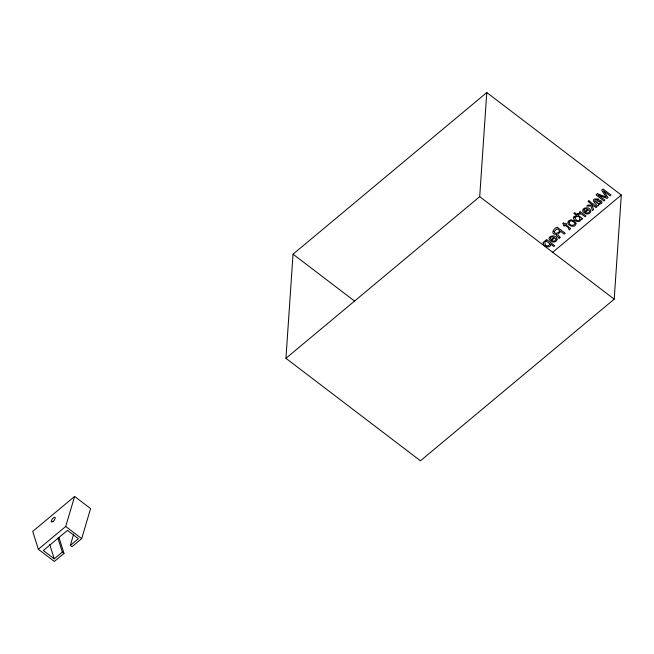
<?xml version="1.0" encoding="UTF-8"?>
<svg xmlns="http://www.w3.org/2000/svg" width="654" height="654" viewBox="0 0 654 654"><rect width="100%" height="100%" fill="white"/><g stroke="black" fill="none" stroke-linecap="round" stroke-linejoin="round"><path stroke-width="0.98" d="M285.937 358.31L293.041 254.185L486.789 92.541L621.3 195.039L614.204 299.156L420.448 460.8L285.937 358.31L479.693 196.666L486.789 92.541M58.942 537.384L64.002 553.382L54.323 561.459L38.349 549.286L65.711 526.462L74.621 496.435L90.595 508.599L81.676 538.634L71.997 546.711L70.321 545.428L73.714 533.991M70.321 545.428L78.382 538.7L67.452 530.369L43.328 550.505L54.257 558.827L62.318 552.099L57.854 537.989M552.27 252.624L621.3 195.039M74.621 496.435L32.7 531.408L38.349 549.286M479.693 196.666L614.204 299.156M293.041 254.185L354.623 301.11M65.711 526.462L81.676 538.634M62.318 552.099L64.002 553.382M49.729 544.504L54.257 558.827M575.986 223.333C575.651 229.783 563.634 224.281 569.34 220.39A3.262 2.591 3.9 0 1 571.449 219.932L574.465 221.126L575.986 223.333M543.122 242.896C542.951 246.713 550.733 248.88 550.84 244.228L553.807 246.484L554.706 245.732L546.621 239.568L545.747 240.304L546.515 240.885L544.569 241.146L543.122 242.896M549.965 244.138C544.7 251.234 541.921 235.244 549.965 244.138M598.802 204.882L597.756 206.165C595.328 203.59 588.837 197.884 598.508 199.069L597.666 199.764L596.415 199.437L595.361 199.952L594.641 200.909L595.475 201.972C599.317 197.018 606.201 203.582 598.418 204.342L598.802 204.882M581.161 219.36C580.311 223.341 574.032 221.42 573.345 218.183A2.984 2.371 3.9 0 1 573.795 216.687L576.681 215.575L573.795 213.376L574.67 212.64L582.657 218.722L581.823 219.417L581.079 218.853L581.161 219.36M557.061 239.151C557.102 241.702 553.66 242.814 551.69 241.653L552.573 240.909C554.527 242.103 557.347 239.282 554.78 237.843L550.848 241.13C544.569 236.699 556.292 232.955 557.061 239.151M590.734 211.054C590.783 213.605 587.341 214.716 585.371 213.556L586.254 212.812C588.208 214.005 591.028 211.185 588.461 209.746L584.521 213.032C578.25 208.601 589.973 204.857 590.734 211.054M558.933 237.942L559.096 238.383L560.314 237.361L557.976 235.195L557.78 234.263L560.805 231.508L564.214 234.107L565.211 233.274L557.257 227.216C553.08 228.385 550.169 235.007 556.505 234.296L556.587 235.669L558.933 237.942M569.021 222.254C570.035 228.606 579.591 223.496 571.498 220.954A1.807 1.439 3.9 0 0 570.043 221.142L569.021 222.254M550.21 237.966L550.995 239.765L553.979 237.279L551.87 236.732L550.21 237.966M583.883 209.869L584.676 211.667L587.66 209.182L585.543 208.634L583.883 209.869M574.727 217.463C579.73 227.183 582.861 212.493 574.727 217.463M554.093 231.59C554.347 234.982 559.023 232.75 559.906 230.821L557.183 228.753L554.093 231.59M600.707 202.266L598.557 203.696L596.284 202.642L599.424 201.203L600.707 202.266M570.509 228.687L569.209 229.938C568.759 228.475 568.015 226.603 565.064 225.409L564.206 226.129L563.413 225.524L564.263 224.804L562.644 223.57L563.56 222.81L565.179 224.044L565.906 223.439L566.699 224.044L565.972 224.649L570.509 228.687M578.618 214.275L577.466 213.629L580.319 213.008L579.321 212.248L580.18 211.528L585.976 215.951L585.077 216.703L581.063 213.793L578.618 214.275M588.919 200.803L588.044 201.522L592.663 205.045L587.889 205.103L586.736 206.059L590.963 206.002L592.418 210.58L593.57 209.615L592.32 205.994L593.824 205.928L596.007 207.588L596.873 206.86L588.919 200.803M597.421 193.707L596.007 194.884L603.961 200.95L604.909 200.157L598.181 195.064L606.994 198.424L607.975 197.598L603.389 190.715L610.068 195.848L611.024 195.055L603.07 188.998L601.639 190.183L606.25 197.075L597.421 193.707M53.154 521.377A2.869 1.112 -52.7 0 0 55.018 517.363A2.869 1.112 -52.7 0 0 51.65 520.175A2.869 1.112 -52.7 0 0 53.154 521.377"/></g></svg>
